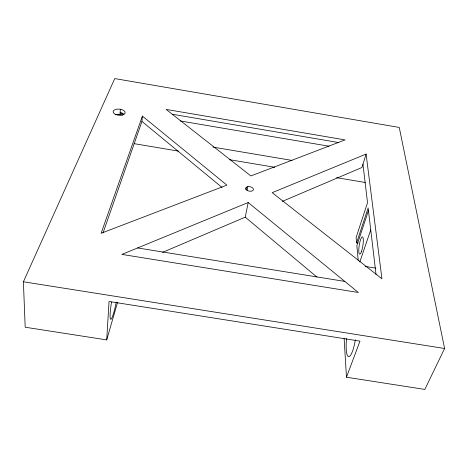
<?xml version="1.0" encoding="UTF-8"?>
<svg xmlns="http://www.w3.org/2000/svg" width="468" height="468" viewBox="0 0 468 468"><rect width="100%" height="100%" fill="white"/><g stroke="black" fill="none" stroke-linecap="round" stroke-linejoin="round"><path stroke-width="0.7" d="M120.346 109.231L120.019 114.578A6.031 3.1 5 0 0 115.526 114.736M106.71 339.908L109.038 301.48L359.968 341.137L346.472 377.226L424.833 389.423L444.6 348.496L399.251 127.442L114.754 78.577L23.4 281.777L25.184 327.22L106.71 339.908L117.55 302.369M103.007 233.017L141.944 121.44L142.383 116.105L226.904 185.129L101.123 233.275L142.383 116.105M245.887 189.663L246.361 187.223L247.859 186.638A3.908 2.264 11.3 0 1 253.404 189.16A3.908 2.264 11.3 0 1 248.666 191.02A3.908 2.264 11.3 0 1 246.361 187.223M247.133 190.295L247.859 186.638M162.495 252.381L245.25 217.158L248.198 202.521L358.365 292.494L121.902 254.411L248.198 202.521M366.093 154.077L381.946 278.805L272.183 192.664L366.093 154.077L361.94 167.491L282.333 201.375M358.038 243.114L356.61 242.88L368.14 207.909L376.044 274.663M368.456 210.559L356.856 245.601L358.213 260.413M359.828 261.934L370.738 229.87M338.329 142.494L345.074 139.903L166.087 109.401L250.889 175.95L338.329 142.494L172.218 114.227M23.4 281.777L444.6 348.496M137.645 247.946L344.805 281.42M365.122 266.397L375.886 268.152M212.928 147.087L292.038 160.419M134.181 143.664L178.548 151.117M229.548 159.687L274.804 167.287M336.58 177.664L365.268 182.485M180.262 120.949L329.01 146.209M122.979 113.285L120.13 112.8A6.043 3.095 5.1 0 1 123.938 114.367M117.93 114.221L122.868 115.064M141.944 121.44L221.99 187.393M245.25 217.158L316.935 277.074M362.963 164.174L367.52 202.679L356.119 237.522L356.61 242.88M344.12 338.177L346.472 377.226M355.376 339.791A21.399 4.528 -82.4 0 1 348.631 356.651A21.399 4.528 -82.4 0 1 346.548 338.51M116.275 302.117A21.715 2.398 -79.7 0 1 110.793 319.322A21.715 2.398 -79.7 0 1 111.513 301.977M115.169 114.245A6.066 3.077 5.1 0 0 125.079 113.162A6.066 3.077 5.1 0 0 117.181 109.126A6.066 3.077 5.1 0 0 115.169 114.245M361.542 251.328A8.769 1.831 -80.9 0 0 362.747 237.042A8.769 1.831 -80.9 0 0 358.88 248.18A8.769 1.831 -80.9 0 0 361.542 251.328"/></g></svg>
